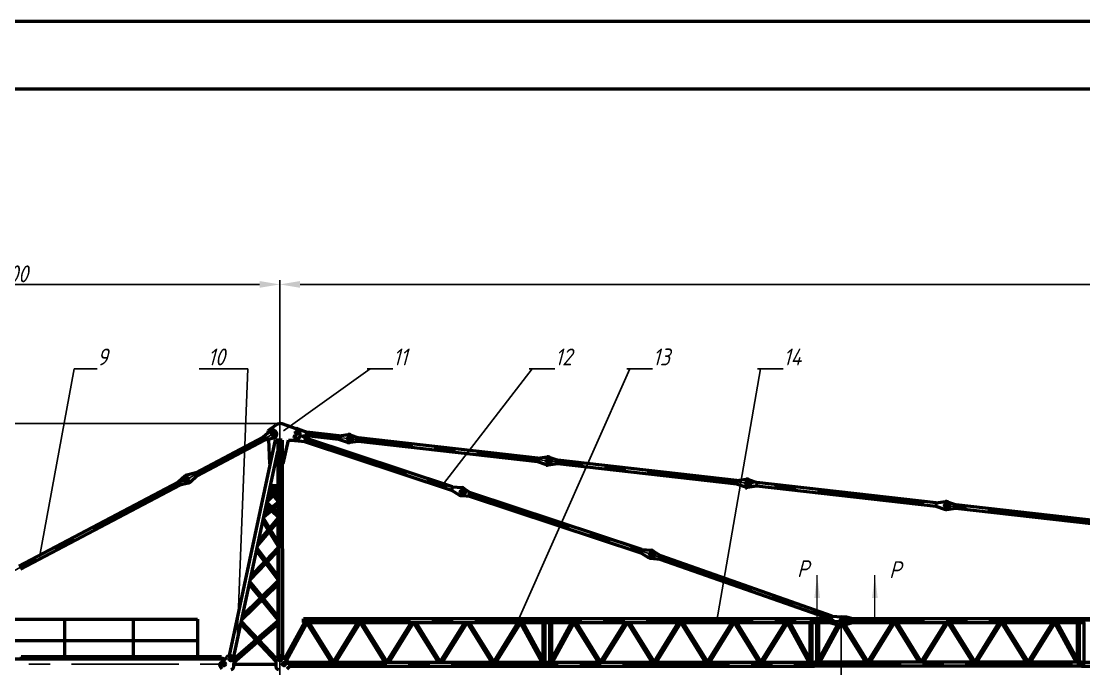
# Model space of a CAD drawing. Header units: millimetres. Extents: x 4452 to 5641, y -238 to 603.
# Drawn here: x 4657.6 to 4972.5, y 411.2 to 603 of the extents above; entities that cross this region are included whole.
import ezdxf
from ezdxf import colors
from ezdxf.entities.mleader import LeaderData, LeaderLine
from ezdxf.math import Vec2, Vec3

# ---------------------------------------------------------------- set-up
doc = ezdxf.new("R2010")
doc.units = ezdxf.units.MM
doc.linetypes.add('CENTER', pattern=[50.8, 31.75, -6.35, 6.35, -6.35])
doc.linetypes.add('点画线', pattern=[18, 12, -2, 2, -2])
for name, color, linetype, lineweight in [('EB0', 7, 'Continuous', 35), ('中心线层', 1, 'CENTER', 25), ('尺寸线层', 3, 'Continuous', 18), ('总内框线', 7, 'Continuous', 50), ('标注层', 3, 'Continuous', 25), ('粗实线', 7, 'Continuous', 50)]:
    doc.layers.add(name, color=color, linetype=linetype, lineweight=lineweight)
doc.styles.add('5号字', font='gbeitc.shx', dxfattribs={"height": 5, "bigfont": 'gbcbig.shx'})
doc.styles.get("Standard").update_dxf_attribs({"font": 'txt', "bigfont": 'gbcbig.shx'})
doc.dimstyles.new('ISO-25', dxfattribs={"dimtxt": 2.5, "dimasz": 2.5, "dimexe": 1.25, "dimexo": 0.625, "dimtad": 1, "dimtxsty": 'Standard', "dimcen": 2.5, "dimadec": 0, "dimazin": 0, "dimtfac": 1, "dimtmove": 0, "dimatfit": 3, "dimfxl": 1, "dimarcsym": 0})

# ---------------------------------------------------------------- blocks, each defined once
blk = doc.blocks.new('*D9')
at = {"layer": 'Defpoints', "color": 0, "transparency": 16777216}
for p in [(4553.82, 483.81), (4734.29, 483.81), (4716.86, -87.39)]:
    blk.add_point(p, dxfattribs=at)
at = {"layer": '标注层', "color": 0, "lineweight": -2, "transparency": 16777216}
for p, q in [((4733.66, 483.81), (4552.57, 483.81)), ((4553.82, -81.39), (4553.82, 477.81)), ((4716.23, -87.39), (4552.57, -87.39))]:
    blk.add_line(p, q, dxfattribs=at)
at = {"layer": '标注层', "color": 0, "transparency": 16777216}
for points in [[(4552.82, 477.81), (4554.82, 477.81), (4553.82, 483.81)], [(4552.82, -81.39), (4554.82, -81.39), (4553.82, -87.39)]]:
    blk.add_solid(points, dxfattribs=at)
at = {"layer": '标注层', "color": 0, "transparency": 16777216, "insert": (4550.69, 198.21), "char_height": 5, "attachment_point": 5, "rotation": 90, "style": '5号字'}
blk.add_mtext('57000', dxfattribs=at)
blk = doc.blocks.new('*D10')
at = {"layer": 'Defpoints', "color": 0, "transparency": 16777216}
for p in [(4734.22, 525.06), (4570.94, 412.53), (4734.22, 412.53)]:
    blk.add_point(p, dxfattribs=at)
at = {"layer": '标注层', "color": 0, "lineweight": -2, "transparency": 16777216}
for p, q in [((4570.94, 413.15), (4570.94, 526.31)), ((4734.22, 413.15), (4734.22, 526.31)), ((4576.94, 525.06), (4728.22, 525.06))]:
    blk.add_line(p, q, dxfattribs=at)
at = {"layer": '标注层', "color": 0, "transparency": 16777216}
for points in [[(4576.94, 526.06), (4576.94, 524.06), (4570.94, 525.06)], [(4728.22, 526.06), (4728.22, 524.06), (4734.22, 525.06)]]:
    blk.add_solid(points, dxfattribs=at)
at = {"layer": '标注层', "color": 0, "transparency": 16777216, "insert": (4652.58, 528.19), "char_height": 5, "attachment_point": 5, "style": '5号字'}
blk.add_mtext('15000', dxfattribs=at)
blk = doc.blocks.new('*D11')
at = {"layer": 'Defpoints', "color": 0, "transparency": 16777216}
for p in [(4734.22, 525.06), (4734.22, 412.53), (5392.64, 412.53)]:
    blk.add_point(p, dxfattribs=at)
at = {"layer": '标注层', "color": 0, "lineweight": -2, "transparency": 16777216}
for p, q in [((4734.22, 413.15), (4734.22, 526.31)), ((5392.64, 413.15), (5392.64, 526.31)), ((5386.64, 525.06), (4740.22, 525.06))]:
    blk.add_line(p, q, dxfattribs=at)
at = {"layer": '标注层', "color": 0, "transparency": 16777216}
for points in [[(4740.22, 526.06), (4740.22, 524.06), (4734.22, 525.06)], [(5386.64, 526.06), (5386.64, 524.06), (5392.64, 525.06)]]:
    blk.add_solid(points, dxfattribs=at)
at = {"layer": '标注层', "color": 0, "transparency": 16777216, "insert": (5063.43, 528.19), "char_height": 5, "attachment_point": 5, "style": '5号字'}
blk.add_mtext('66500', dxfattribs=at)
blk = doc.blocks.new('*D12')
at = {"layer": 'Defpoints', "color": 0, "transparency": 16777216}
for p in [(4734.22, 425.4), (4900.63, 425.4), (4734.22, 396)]:
    blk.add_point(p, dxfattribs=at)
at = {"layer": '标注层', "color": 0, "lineweight": -2, "transparency": 16777216}
for p, q in [((4734.22, 424.77), (4734.22, 394.75)), ((4900.63, 424.77), (4900.63, 394.75)), ((4894.63, 396), (4740.22, 396))]:
    blk.add_line(p, q, dxfattribs=at)
at = {"layer": '标注层', "color": 0, "transparency": 16777216}
for points in [[(4740.22, 397), (4740.22, 395), (4734.22, 396)], [(4894.63, 397), (4894.63, 395), (4900.63, 396)]]:
    blk.add_solid(points, dxfattribs=at)
at = {"layer": '标注层', "color": 0, "transparency": 16777216, "insert": (4817.42, 399.13), "char_height": 5, "attachment_point": 5, "style": '5号字'}
blk.add_mtext('17000', dxfattribs=at)
blk = doc.blocks.new('*D13')
at = {"layer": 'Defpoints', "color": 0, "transparency": 16777216}
for p in [(4900.63, 425.49), (5226.81, 425.4), (5226.81, 396)]:
    blk.add_point(p, dxfattribs=at)
at = {"layer": '标注层', "color": 0, "lineweight": -2, "transparency": 16777216}
for p, q in [((4900.63, 424.87), (4900.63, 394.75)), ((5226.81, 424.77), (5226.81, 394.75)), ((4906.63, 396), (5220.81, 396))]:
    blk.add_line(p, q, dxfattribs=at)
at = {"layer": '标注层', "color": 0, "transparency": 16777216}
for points in [[(4906.63, 397), (4906.63, 395), (4900.63, 396)], [(5220.81, 397), (5220.81, 395), (5226.81, 396)]]:
    blk.add_solid(points, dxfattribs=at)
at = {"layer": '标注层', "color": 0, "transparency": 16777216, "insert": (5063.72, 399.13), "char_height": 5, "attachment_point": 5, "style": '5号字'}
blk.add_mtext('33000', dxfattribs=at)
blk = doc.blocks.new('_None')

msp = doc.modelspace()

# ---------------------------------------------------------------- hatches: boundary and pattern name
at = {"layer": '尺寸线层', "linetype": 'Continuous', "lineweight": 18}
for points in [[(4893.522, 438.9), (4894.365, 432.15), (4892.678, 432.15)], [(4910.622, 438.9), (4911.465, 432.15), (4909.778, 432.15)]]:
    msp.add_hatch(color=0, dxfattribs=at).paths.add_polyline_path(points, flags=0)

# ---------------------------------------------------------------- linework, layer by layer
at = {"layer": 'EB0', "color": 0}
for p, q in [((4897.197, 425.942), (4897.197, 426.022)), ((4900.42, 426.608), (4900.626, 426.608)), ((4902.239, 426.608), (4900.626, 426.608)), ((4904.054, 426.144), (4902.239, 426.608)), ((4904.054, 425.942), (4904.054, 426.144)), ((4897.197, 424.652), (4897.197, 424.853)), ((4897.197, 424.652), (4899.012, 424.188)), ((4899.012, 424.188), (4900.626, 424.188)), ((4902.239, 424.188), (4900.626, 424.188)), ((4904.054, 424.652), (4902.239, 424.188)), ((4904.054, 424.652), (4904.054, 424.853))]:
    msp.add_line(p, q, dxfattribs=at)
at = {"layer": '中心线层', "color": 0}
for p, q in [((4732.137, 480.7), (4706.906, 467.435)), ((4732.907, 481.109), (4731.578, 480.409)), ((4731.722, 481.476), (4732.498, 480.005)), ((4738.32, 480.125), (4739.511, 479.731)), ((4738.408, 481.231), (4739.866, 481.067)), ((4739.043, 480.488), (4738.648, 479.297)), ((4739.1, 480.363), (4739.264, 481.822)), ((4741.683, 479.012), (4844.211, 445.095)), ((4742.139, 480.812), (5170.732, 432.729)), ((4754.872, 481.085), (4754.493, 477.706)), ((4813.777, 474.347), (4813.407, 471.054)), ((4706.906, 467.435), (4654.484, 439.723)), ((4706.518, 468.171), (4707.293, 466.7)), ((4872.814, 467.795), (4872.423, 464.307)), ((4788.57, 465.009), (4787.697, 462.374)), ((4931.726, 460.119), (4931.586, 458.872)), ((4844.726, 446.651), (4843.74, 443.672)), ((4844.211, 445.095), (4897.806, 426.333)), ((4741.216, 425.4), (5386.696, 425.4)), ((4813.486, 424.806), (4813.486, 425.994)), ((4892.686, 424.806), (4892.686, 425.994)), ((4900.626, 426.375), (4900.626, 424.608)), ((4900.626, 426.375), (4900.626, 424.608)), ((4971.886, 424.806), (4971.886, 425.994)), ((4735.878, 413.88), (4741.874, 424.855)), ((4749.786, 413.124), (4742.589, 424.855)), ((4757.672, 424.855), (4750.465, 413.124)), ((4765.626, 413.124), (4758.429, 424.855)), ((4773.512, 424.855), (4766.305, 413.124)), ((4781.499, 413.124), (4774.269, 424.855)), ((4789.352, 424.855), (4782.083, 413.124)), ((4797.385, 413.124), (4790.109, 424.855)), ((4805.192, 424.855), (4797.905, 413.124)), ((4812.192, 413.169), (4805.863, 424.855)), ((4812.496, 424.855), (4812.496, 413.124)), ((4814.476, 424.855), (4814.476, 413.124)), ((4814.665, 413.124), (4821.074, 424.855)), ((4829.049, 413.124), (4821.789, 424.855)), ((4836.872, 424.855), (4829.6, 413.124)), ((4844.826, 413.124), (4837.629, 424.855)), ((4852.712, 424.855), (4845.449, 413.124)), ((4860.699, 413.124), (4853.469, 424.855)), ((4868.552, 424.855), (4861.283, 413.124)), ((4876.585, 413.124), (4869.309, 424.855)), ((4884.392, 424.855), (4877.105, 413.124)), ((4891.392, 413.169), (4885.063, 424.855)), ((4891.696, 424.855), (4891.696, 413.124)), ((4891.704, 424.784), (4891.704, 413.052)), ((4893.676, 424.855), (4893.676, 413.124)), ((4893.865, 413.124), (4900.274, 424.855)), ((4908.249, 413.124), (4900.989, 424.855)), ((4916.072, 424.855), (4908.8, 413.124)), ((4924.026, 413.124), (4916.829, 424.855)), ((4931.912, 424.855), (4924.649, 413.124)), ((4939.899, 413.124), (4932.669, 424.855)), ((4947.752, 424.855), (4940.483, 413.124)), ((4955.785, 413.124), (4948.509, 424.855)), ((4963.592, 424.855), (4956.305, 413.124)), ((4970.592, 413.169), (4964.263, 424.855)), ((4970.896, 424.855), (4970.896, 413.124)), ((4717.711, 413.432), (4717.711, 411.778)), ((4718.755, 413.944), (4720.549, 413.944)), ((4719.717, 414.846), (4719.717, 413.193)), ((4735.256, 413.944), (4733.462, 413.944)), ((4734.294, 414.846), (4734.294, 413.193)), ((4734.294, 413.944), (4734.294, 413.944)), ((4735.437, 413.432), (4735.437, 411.778)), ((4813.486, 411.936), (4813.486, 413.124)), ((4892.686, 411.936), (4892.686, 413.124)), ((4971.886, 411.936), (4971.886, 413.124)), ((4570.936, 412.53), (4718.752, 412.53)), ((4734.224, 412.53), (5372.432, 412.53)), ((4736.887, 412.53), (4735.093, 412.53)), ((4735.925, 412.53), (4735.925, 412.53))]:
    msp.add_line(p, q, dxfattribs=at)
at = {"layer": '中心线层', "color": 0, "linetype": '点画线', "lineweight": 18}
msp.add_line((4900.626, 423.955), (4900.626, 426.845), dxfattribs=at)
at = {"layer": '尺寸线层', "color": 0, "linetype": 'Continuous', "lineweight": 18}
for p, q in [((4893.522, 425.4), (4893.522, 438.9)), ((4910.622, 425.4), (4910.622, 438.9))]:
    msp.add_line(p, q, dxfattribs=at)
at = {"layer": '尺寸线层', "color": 0, "linetype": 'Continuous'}
for p, q in [((4901.022, 425.4), (4893.522, 425.4)), ((4910.622, 425.4), (4903.122, 425.4))]:
    msp.add_line(p, q, dxfattribs=at)
at = {"layer": '总内框线', "color": 0}
for p, q in [((4451.853, 603.043), (5640.853, 603.043)), ((4476.853, 583.043), (5620.853, 583.043)), ((4730.821, 481.817), (4733.148, 483.451)), ((4732.121, 481.888), (4732.116, 481.888)), ((4739.104, 482.253), (4734.935, 483.7)), ((4739.598, 482.259), (4742.195, 481.304)), ((4729.282, 479.754), (4709.321, 469.218)), ((4709.785, 468.345), (4729.743, 478.878)), ((4731.349, 481.589), (4729.282, 479.754)), ((4729.743, 478.878), (4729.282, 479.754)), ((4732.424, 479.548), (4729.743, 478.878)), ((4730.854, 481.15), (4730.821, 481.817)), ((4731.316, 471.93), (4730.953, 479.18)), ((4731.367, 481.605), (4731.362, 481.605)), ((4733.642, 478.862), (4732.996, 479.001)), ((4733.617, 478.747), (4733.642, 478.862)), ((4734.954, 478.862), (4733.642, 478.862)), ((4735.276, 471.93), (4736.761, 478.86)), ((4736.761, 478.86), (4738.454, 478.86)), ((4738.769, 478.761), (4741.527, 478.542)), ((4740.237, 480.081), (4742.084, 480.32)), ((4740.772, 480.151), (4741.838, 479.482)), ((4741.838, 479.482), (4741.527, 478.542)), ((4785.456, 465.053), (4741.838, 479.482)), ((4742.084, 480.32), (4742.195, 481.304)), ((4742.084, 480.32), (4751.676, 479.244)), ((4751.787, 480.228), (4742.195, 481.304)), ((4751.676, 479.244), (4751.787, 480.228)), ((4751.676, 479.244), (4754.273, 478.29)), ((4751.787, 480.228), (4754.531, 480.583)), ((4755.317, 480.41), (4757.58, 479.578)), ((4757.58, 479.578), (4757.469, 478.594)), ((4810.706, 473.618), (4757.58, 479.578)), ((4741.527, 478.542), (4785.145, 464.113)), ((4755.079, 478.285), (4757.469, 478.594)), ((4757.469, 478.594), (4810.596, 472.634)), ((4810.706, 473.618), (4810.596, 472.634)), ((4810.596, 472.634), (4813.193, 471.68)), ((4810.706, 473.618), (4813.45, 473.973)), ((4814.013, 473.91), (4816.609, 472.956)), ((4816.609, 472.956), (4816.499, 471.972)), ((4869.736, 466.996), (4816.609, 472.956)), ((4731.481, 471.93), (4731.316, 471.93)), ((4733.617, 471.93), (4732.848, 471.93)), ((4735.276, 471.93), (4734.954, 471.93)), ((4813.755, 471.617), (4816.499, 471.972)), ((4816.499, 471.972), (4869.626, 466.012)), ((4704.109, 466.47), (4656.877, 441.545)), ((4706.044, 468.19), (4704.109, 466.47)), ((4704.109, 466.47), (4704.57, 465.595)), ((4707.047, 466.214), (4704.57, 465.595)), ((4709.321, 469.218), (4706.64, 468.548)), ((4709.782, 468.342), (4707.714, 466.507)), ((4709.782, 468.342), (4709.321, 469.218)), ((4869.736, 466.996), (4869.626, 466.012)), ((4869.736, 466.996), (4872.48, 467.351)), ((4873.042, 467.288), (4875.639, 466.334)), ((4875.639, 466.334), (4875.529, 465.35)), ((4928.766, 460.374), (4875.639, 466.334)), ((4657.338, 440.669), (4704.57, 465.595)), ((4733.441, 464.659), (4730.72, 462.002)), ((4731.126, 463.897), (4731.804, 463.06)), ((4731.288, 464.653), (4733.435, 464.653)), ((4732.302, 463.546), (4731.406, 464.653)), ((4733.617, 465.346), (4731.437, 465.346)), ((4733.617, 461.921), (4732.74, 463.005)), ((4785.456, 465.053), (4785.145, 464.113)), ((4785.145, 464.113), (4787.489, 462.644)), ((4785.456, 465.053), (4788.214, 464.835)), ((4789.065, 464.371), (4790.792, 463.288)), ((4790.481, 462.348), (4790.792, 463.288)), ((4841.547, 446.498), (4790.792, 463.288)), ((4869.626, 466.012), (4872.223, 465.058)), ((4872.785, 464.995), (4875.529, 465.35)), ((4875.529, 465.35), (4928.655, 459.39)), ((4788.449, 462.509), (4790.481, 462.348)), ((4790.481, 462.348), (4841.236, 445.558)), ((4928.766, 460.374), (4928.655, 459.39)), ((4928.766, 460.374), (4931.51, 460.729)), ((4932.072, 460.666), (4934.669, 459.711)), ((4928.655, 459.39), (4931.252, 458.436)), ((4931.815, 458.372), (4934.558, 458.728)), ((4934.669, 459.711), (4934.558, 458.728)), ((4934.558, 458.728), (4987.685, 452.768)), ((4987.796, 453.751), (4934.669, 459.711)), ((4841.236, 445.558), (4841.547, 446.498)), ((4841.236, 445.558), (4843.58, 444.088)), ((4841.547, 446.498), (4844.305, 446.279)), ((4844.842, 446.102), (4847.186, 444.632)), ((4846.876, 443.692), (4847.186, 444.632)), ((4844.117, 443.911), (4846.876, 443.692)), ((4892.686, 425.944), (4813.486, 425.944)), ((4897.418, 425.944), (4892.686, 425.944)), ((4897.65, 425.863), (4897.961, 426.802)), ((4897.65, 425.863), (4899.995, 424.393)), ((4897.961, 426.802), (4900.719, 426.584)), ((4971.886, 425.944), (4901.686, 425.944)), ((5051.086, 425.944), (4971.886, 425.944)), ((4789.726, 424.855), (4789.726, 424.745)), ((4789.726, 424.745), (4796.966, 413.124)), ((4797.646, 413.344), (4790.473, 424.855)), ((4790.473, 424.855), (4804.818, 424.855)), ((4804.818, 424.855), (4797.646, 413.344)), ((4798.325, 413.124), (4805.546, 424.713)), ((4805.546, 424.713), (4811.864, 413.124)), ((4812.16, 414.028), (4806.257, 424.855)), ((4806.257, 424.855), (4812.149, 424.855)), ((4812.149, 424.855), (4812.149, 414.048)), ((4812.842, 413.124), (4812.842, 424.855)), ((4812.842, 424.855), (4813.486, 424.855)), ((4813.486, 424.855), (4814.129, 424.855)), ((4814.129, 424.855), (4814.129, 413.124)), ((4820.714, 424.855), (4814.811, 414.028)), ((4814.822, 414.048), (4814.822, 424.855)), ((4814.822, 424.855), (4820.714, 424.855)), ((4815.107, 413.124), (4821.426, 424.713)), ((4821.426, 424.713), (4828.646, 413.124)), ((4829.326, 413.344), (4822.153, 424.855)), ((4822.153, 424.855), (4836.498, 424.855)), ((4836.498, 424.855), (4829.326, 413.344)), ((4830.005, 413.124), (4837.246, 424.745)), ((4837.246, 424.855), (4837.246, 424.745)), ((4837.246, 424.745), (4844.486, 413.124)), ((4845.166, 413.344), (4837.993, 424.855)), ((4837.993, 424.855), (4852.338, 424.855)), ((4852.338, 424.855), (4845.166, 413.344)), ((4845.845, 413.124), (4853.086, 424.745)), ((4853.086, 424.745), (4860.326, 413.124)), ((4861.006, 413.344), (4853.833, 424.855)), ((4853.833, 424.855), (4868.178, 424.855)), ((4868.178, 424.855), (4861.006, 413.344)), ((4861.685, 413.124), (4868.926, 424.745)), ((4868.926, 424.855), (4868.926, 424.745)), ((4868.926, 424.745), (4876.166, 413.124)), ((4876.846, 413.344), (4869.673, 424.855)), ((4869.673, 424.855), (4884.018, 424.855)), ((4884.018, 424.855), (4876.846, 413.344)), ((4877.525, 413.124), (4884.746, 424.713)), ((4884.746, 424.713), (4891.064, 413.124)), ((4891.36, 414.028), (4885.457, 424.855)), ((4885.457, 424.855), (4891.349, 424.855)), ((4891.349, 424.855), (4891.349, 414.048)), ((4892.042, 413.124), (4892.042, 424.855)), ((4892.042, 424.855), (4892.686, 424.855)), ((4892.686, 424.855), (4893.329, 424.855)), ((4893.329, 424.855), (4893.329, 413.124)), ((4899.55, 424.188), (4894.011, 414.028)), ((4894.022, 414.048), (4894.022, 424.855)), ((4894.022, 424.855), (4899.257, 424.855)), ((4894.307, 413.124), (4900.34, 424.188)), ((4900.953, 424.188), (4907.846, 413.124)), ((4901.681, 424.855), (4915.698, 424.855)), ((4908.526, 413.344), (4901.769, 424.188)), ((4915.698, 424.855), (4908.526, 413.344)), ((4909.205, 413.124), (4916.446, 424.745)), ((4916.446, 424.745), (4916.446, 424.855)), ((4916.446, 424.745), (4923.686, 413.124)), ((4924.366, 413.344), (4917.193, 424.855)), ((4917.193, 424.855), (4931.538, 424.855)), ((4931.538, 424.855), (4924.366, 413.344)), ((4925.045, 413.124), (4932.286, 424.745)), ((4932.286, 424.745), (4932.286, 424.855)), ((4932.286, 424.745), (4939.526, 413.124)), ((4940.206, 413.344), (4933.033, 424.855)), ((4933.033, 424.855), (4947.378, 424.855)), ((4947.378, 424.855), (4940.206, 413.344)), ((4940.885, 413.124), (4948.126, 424.745)), ((4948.126, 424.745), (4948.126, 424.855)), ((4948.126, 424.745), (4955.366, 413.124)), ((4956.046, 413.344), (4948.873, 424.855)), ((4948.873, 424.855), (4963.218, 424.855)), ((4963.218, 424.855), (4956.046, 413.344)), ((4956.725, 413.124), (4963.946, 424.713)), ((4963.946, 424.713), (4970.264, 413.124)), ((4970.56, 414.028), (4964.657, 424.855)), ((4964.657, 424.855), (4970.549, 424.855)), ((4970.549, 424.855), (4970.549, 414.048)), ((4971.242, 413.124), (4971.242, 424.855)), ((4971.242, 424.855), (4971.886, 424.855)), ((4971.886, 424.855), (4972.529, 424.855)), ((4972.529, 424.855), (4972.529, 413.124)), ((4657.578, 414.173), (4657.61, 414.173)), ((4657.677, 414.737), (4657.61, 414.737)), ((4657.61, 414.737), (4657.61, 414.173)), ((4657.677, 414.173), (4657.677, 414.737)), ((4665.003, 414.737), (4657.677, 414.737)), ((4657.677, 414.173), (4658.307, 414.173)), ((4658.307, 414.114), (4658.307, 414.173)), ((4665.334, 414.173), (4658.307, 414.173)), ((4665.003, 414.737), (4665.003, 414.173)), ((4665.035, 414.737), (4665.035, 414.173)), ((4672.361, 414.737), (4665.035, 414.737)), ((4665.334, 414.114), (4665.334, 414.173)), ((4672.361, 414.114), (4672.361, 414.737)), ((4672.361, 414.737), (4672.428, 414.737)), ((4672.428, 414.737), (4672.428, 414.173)), ((4672.428, 414.173), (4672.46, 414.173)), ((4672.527, 414.737), (4672.46, 414.737)), ((4672.46, 414.737), (4672.46, 414.173)), ((4672.527, 414.173), (4672.527, 414.737)), ((4679.853, 414.737), (4672.527, 414.737)), ((4672.527, 414.173), (4673.157, 414.173)), ((4673.157, 414.114), (4673.157, 414.173)), ((4680.184, 414.173), (4673.157, 414.173)), ((4679.853, 414.737), (4679.853, 414.173)), ((4679.885, 414.737), (4679.885, 414.173)), ((4687.211, 414.737), (4679.885, 414.737)), ((4680.184, 414.114), (4680.184, 414.173)), ((4687.211, 414.114), (4687.211, 414.737)), ((4687.211, 414.737), (4687.278, 414.737)), ((4687.278, 414.737), (4687.278, 414.173)), ((4687.278, 414.173), (4687.31, 414.173)), ((4687.377, 414.737), (4687.31, 414.737)), ((4687.31, 414.737), (4687.31, 414.173)), ((4687.377, 414.173), (4687.377, 414.737)), ((4694.703, 414.737), (4687.377, 414.737)), ((4687.377, 414.173), (4688.007, 414.173)), ((4688.007, 414.114), (4688.007, 414.173)), ((4695.034, 414.173), (4688.007, 414.173)), ((4694.703, 414.737), (4694.703, 414.173)), ((4694.735, 414.737), (4694.735, 414.173)), ((4695.034, 414.114), (4695.034, 414.173)), ((4797.646, 413.344), (4797.646, 413.124)), ((4813.486, 413.124), (4892.686, 413.124)), ((4829.326, 413.344), (4829.326, 413.124)), ((4845.166, 413.344), (4845.166, 413.124)), ((4861.006, 413.344), (4861.006, 413.124)), ((4876.846, 413.344), (4876.846, 413.124)), ((4971.886, 413.124), (4892.686, 413.124)), ((4908.526, 413.124), (4908.526, 413.344)), ((4924.366, 413.124), (4924.366, 413.344)), ((4940.206, 413.124), (4940.206, 413.344)), ((4956.046, 413.124), (4956.046, 413.344)), ((4971.886, 413.124), (5051.086, 413.124)), ((4813.486, 411.936), (4892.686, 411.936)), ((4971.886, 411.936), (4892.686, 411.936)), ((4971.886, 411.936), (5051.086, 411.936))]:
    msp.add_line(p, q, dxfattribs=at)
for centre, radius in [((4732.137, 480.7), 0.396), ((4738.863, 479.945), 0.347), ((4739.188, 481.143), 0.347), ((4754.683, 479.405), 0.396), ((4813.603, 472.795), 0.396), ((4706.927, 467.395), 0.396), ((4872.632, 466.173), 0.396), ((4788.12, 463.65), 0.396), ((4931.662, 459.551), 0.396), ((4844.211, 445.095), 0.396), ((4900.626, 425.4), 0.396), ((4900.626, 425.4), 0.396)]:
    msp.add_circle(centre, radius, dxfattribs=at)
for centre, radius, start, end in [((4732.136, 480.7), 1.188, 284.01876, 131.50978), ((4732.132, 480.703), 1.186, 90.76601, 131.24068), ((4734.286, 481.83), 1.98, 70.86053, 125.05464), ((4739.188, 481.143), 1.188, 69.82295, 101.59928), ((4732.131, 480.7), 0.396, 271.18625, 91.07467), ((4738.863, 479.945), 1.188, 245.99958, 265.47145), ((4754.683, 479.405), 1.188, 249.82295, 97.37507), ((4813.603, 472.795), 1.188, 249.82295, 97.37507), ((4706.927, 467.396), 1.188, 104.01879, 311.5098), ((4872.632, 466.173), 1.188, 249.82295, 97.37507), ((4788.12, 463.65), 1.188, 237.91932, 85.47145), ((4931.662, 459.551), 1.188, 249.82295, 97.37507), ((4844.211, 445.095), 1.188, 237.91932, 85.47145), ((4900.626, 425.4), 1.188, 237.91932, 85.47145)]:
    msp.add_arc(centre, radius, start, end, dxfattribs=at)
for centre, major_axis, ratio, start_param, end_param in [((4738.454, 480.611), (1.871, 0), 0.93617, 4.712389, 7.4989725), ((4734.286, 465), (0.847, 0.345), 0.0373802, 2.4644117, 3.0500822), ((4812.496, 412.689), (-0.344, 1.349), 0.0320725, 5.0325102, 6.1580145), ((4814.476, 412.689), (0.344, 1.349), 0.0320725, 0.1251708, 1.2506751), ((4891.696, 412.689), (-0.344, 1.349), 0.0320725, 5.0325102, 6.1580145), ((4893.676, 412.689), (0.344, 1.349), 0.0320725, 0.1251708, 1.2506751), ((4970.896, 412.689), (-0.344, 1.349), 0.0320725, 5.0325102, 6.1580145)]:
    msp.add_ellipse(centre, major_axis=major_axis, ratio=ratio, start_param=start_param, end_param=end_param, dxfattribs=at)
at = {"layer": '粗实线', "color": 0}
for p, q in [((4719.292, 415.048), (4732.996, 479.001)), ((4733.617, 478.747), (4733.617, 414.903)), ((4734.954, 478.862), (4735.025, 414.67)), ((4720.502, 414.315), (4733.617, 475.522)), ((4730.458, 460.776), (4733.617, 463.863)), ((4733.617, 457.227), (4730.376, 460.393)), ((4733.617, 460.45), (4731.811, 458.991)), ((4732.242, 462.519), (4733.617, 460.82)), ((4729.481, 456.219), (4731.767, 458.065)), ((4731.268, 458.553), (4729.712, 457.296)), ((4730.204, 459.592), (4733.617, 456.258)), ((4732.31, 458.504), (4733.617, 459.56)), ((4727.625, 447.555), (4733.617, 454.747)), ((4733.617, 455.829), (4727.937, 449.012)), ((4729.173, 454.781), (4730.695, 452.322)), ((4731.162, 452.883), (4729.382, 455.759)), ((4731.079, 451.701), (4733.617, 447.601)), ((4733.617, 448.918), (4731.547, 452.262)), ((4727.296, 446.022), (4733.617, 437.593)), ((4733.617, 438.748), (4727.488, 446.92)), ((4733.617, 446.986), (4730.142, 443.382)), ((4730.563, 442.82), (4733.617, 445.988)), ((4897.961, 426.802), (4847.186, 444.632)), ((4725.48, 437.549), (4730.076, 442.315)), ((4729.655, 442.877), (4725.755, 438.833)), ((4846.876, 443.692), (4897.65, 425.863)), ((4722.927, 425.635), (4733.617, 436.138)), ((4733.617, 437.109), (4723.191, 426.866)), ((4725.185, 436.172), (4728.484, 432.066)), ((4728.981, 432.554), (4725.372, 437.045)), ((4728.921, 431.523), (4733.617, 425.678)), ((4733.617, 426.785), (4729.417, 432.011)), ((4690.73, 425.848), (4709.85, 425.848)), ((4709.85, 425.848), (4709.85, 414.737)), ((4733.121, 414.275), (4722.838, 425.22)), ((4733.617, 425.279), (4727.645, 420.103)), ((4813.486, 425.944), (4741.216, 425.944)), ((4741.216, 425.4), (4741.216, 425.944)), ((4741.216, 424.855), (4741.216, 425.4)), ((4901.681, 425.944), (4901.686, 425.944)), ((4722.662, 424.395), (4733.076, 413.312)), ((4728.12, 419.598), (4733.617, 424.362)), ((4741.514, 424.855), (4735.591, 414.145)), ((4736.171, 413.608), (4742.226, 424.713)), ((4741.216, 424.855), (4741.514, 424.855)), ((4741.514, 424.855), (4742.953, 424.855)), ((4742.226, 424.713), (4742.226, 424.855)), ((4742.226, 424.713), (4749.446, 413.124)), ((4750.126, 413.344), (4742.953, 424.855)), ((4742.953, 424.855), (4757.298, 424.855)), ((4757.298, 424.855), (4750.126, 413.344)), ((4750.805, 413.124), (4758.046, 424.745)), ((4757.298, 424.855), (4758.793, 424.855)), ((4758.046, 424.855), (4758.046, 424.745)), ((4758.046, 424.745), (4765.286, 413.124)), ((4765.966, 413.344), (4758.793, 424.855)), ((4758.793, 424.855), (4773.138, 424.855)), ((4773.138, 424.855), (4765.966, 413.344)), ((4766.645, 413.124), (4773.886, 424.745)), ((4773.138, 424.855), (4774.633, 424.855)), ((4773.886, 424.855), (4773.886, 424.745)), ((4773.886, 424.745), (4781.126, 413.124)), ((4781.806, 413.344), (4774.633, 424.855)), ((4774.633, 424.855), (4790.473, 424.855)), ((4788.978, 424.855), (4781.806, 413.344)), ((4782.485, 413.124), (4789.726, 424.745)), ((4804.818, 424.855), (4806.257, 424.855)), ((4805.546, 424.713), (4805.546, 424.855)), ((4812.149, 424.855), (4812.842, 424.855)), ((4814.129, 424.855), (4814.822, 424.855)), ((4820.714, 424.855), (4822.153, 424.855)), ((4821.426, 424.713), (4821.426, 424.855)), ((4836.498, 424.855), (4837.993, 424.855)), ((4852.338, 424.855), (4853.833, 424.855)), ((4853.086, 424.745), (4853.086, 424.855)), ((4868.178, 424.855), (4869.673, 424.855)), ((4884.018, 424.855), (4885.457, 424.855)), ((4884.746, 424.713), (4884.746, 424.855)), ((4891.349, 424.855), (4892.042, 424.855)), ((4893.329, 424.855), (4894.013, 424.855)), ((4915.698, 424.855), (4917.193, 424.855)), ((4931.538, 424.855), (4933.033, 424.855)), ((4947.378, 424.855), (4948.873, 424.855)), ((4963.218, 424.855), (4964.657, 424.855)), ((4963.946, 424.713), (4963.946, 424.855)), ((4970.549, 424.855), (4971.242, 424.855)), ((4690.73, 419.562), (4709.85, 419.562)), ((4720.559, 413.045), (4727.596, 419.144)), ((4727.121, 419.649), (4720.565, 413.967)), ((4606.086, 414.114), (4718.011, 414.114)), ((4702.061, 414.737), (4694.735, 414.737)), ((4702.061, 414.114), (4702.061, 414.737)), ((4702.061, 414.737), (4702.128, 414.737)), ((4702.128, 414.737), (4702.128, 414.173)), ((4702.128, 414.173), (4702.16, 414.173)), ((4702.227, 414.737), (4702.16, 414.737)), ((4702.16, 414.737), (4702.16, 414.173)), ((4702.227, 414.173), (4702.227, 414.737)), ((4709.553, 414.737), (4702.227, 414.737)), ((4702.227, 414.173), (4702.857, 414.173)), ((4702.857, 414.114), (4702.857, 414.173)), ((4709.884, 414.173), (4702.857, 414.173)), ((4709.553, 414.737), (4709.553, 414.173)), ((4716.911, 414.737), (4709.585, 414.737)), ((4709.585, 414.737), (4709.585, 414.173)), ((4709.884, 414.173), (4709.884, 414.114)), ((4716.911, 414.737), (4716.978, 414.737)), ((4716.911, 414.114), (4716.911, 414.737)), ((4716.978, 414.737), (4716.978, 414.173)), ((4716.978, 414.173), (4717.608, 414.173)), ((4717.608, 414.173), (4717.608, 414.114)), ((4736.694, 413.124), (4813.486, 413.124)), ((4750.126, 413.344), (4750.126, 413.124)), ((4765.966, 413.344), (4765.966, 413.124)), ((4781.806, 413.344), (4781.806, 413.124)), ((4720.555, 412.53), (4733.081, 412.53)), ((4737.149, 411.937), (4813.486, 411.936))]:
    msp.add_line(p, q, dxfattribs=at)
at = {"layer": '粗实线', "color": 0, "linetype": 'Continuous', "lineweight": 50}
for p, q in [((4570.995, 425.848), (4690.73, 425.848)), ((4670.371, 425.906), (4670.371, 414.169)), ((4690.73, 425.848), (4690.73, 414.173)), ((4570.995, 419.562), (4690.73, 419.562)), ((4716.638, 412.842), (4718.575, 414.636)), ((4720.565, 413.944), (4720.549, 411.687)), ((4733.071, 413.944), (4733.087, 411.687)), ((4736.998, 412.842), (4735.061, 414.636)), ((4717.182, 411.172), (4716.613, 411.765)), ((4736.454, 411.172), (4737.023, 411.765))]:
    msp.add_line(p, q, dxfattribs=at)
at = {"layer": '粗实线', "color": 0, "lineweight": 50}
for p, q in [((4812.598, 424.855), (4812.598, 425.944)), ((4812.894, 425.944), (4812.894, 424.855)), ((4814.077, 425.944), (4814.077, 424.855)), ((4814.225, 425.944), (4814.225, 424.855)), ((4891.798, 424.855), (4891.798, 425.944)), ((4892.094, 425.944), (4892.094, 424.855)), ((4893.277, 425.944), (4893.277, 424.855)), ((4893.425, 425.944), (4893.425, 424.855)), ((4970.998, 424.855), (4970.998, 425.944)), ((4971.294, 425.944), (4971.294, 424.855)), ((4972.477, 425.944), (4972.477, 424.855)), ((4812.598, 411.938), (4812.598, 413.122)), ((4812.894, 413.122), (4812.894, 411.938)), ((4814.077, 413.122), (4814.077, 411.938)), ((4814.225, 412.53), (4814.225, 413.122)), ((4814.225, 413.122), (4814.225, 411.938)), ((4891.798, 411.938), (4891.798, 413.122)), ((4892.094, 413.122), (4892.094, 411.938)), ((4893.277, 413.122), (4893.277, 411.938)), ((4893.425, 412.53), (4893.425, 413.122)), ((4893.425, 413.122), (4893.425, 411.938)), ((4970.998, 411.938), (4970.998, 413.122)), ((4971.294, 413.122), (4971.294, 411.938)), ((4972.477, 413.122), (4972.477, 411.938))]:
    msp.add_line(p, q, dxfattribs=at)
for centre in [(4813.486, 425.4), (4892.686, 425.4), (4971.886, 425.4), (4813.486, 412.53), (4892.686, 412.53), (4971.886, 412.53)]:
    msp.add_circle(centre, 0.222, dxfattribs=at)
at = {"layer": '粗实线', "color": 0, "linetype": 'Continuous', "lineweight": 50}
for centre, radius in [((4717.711, 412.53), 0.488), ((4719.717, 413.944), 0.414), ((4734.294, 413.944), 0.414), ((4735.437, 412.53), 0.488)]:
    msp.add_circle(centre, radius, dxfattribs=at)
for centre, radius, start, end in [((4717.148, 412.292), 0.75, 132.80861, 224.58523), ((4719.45, 413.944), 1.115, 0, 141.64726), ((4734.186, 413.944), 1.115, 38.35274, 180), ((4736.489, 412.292), 0.75, 315.41477, 47.19139), ((4719.799, 411.692), 0.75, 270, 359.59201), ((4733.837, 411.692), 0.75, 180.40799, 270)]:
    msp.add_arc(centre, radius, start, end, dxfattribs=at)

# ---------------------------------------------------------------- texts
at = {"layer": '尺寸线层', "color": 0, "linetype": 'Continuous', "lineweight": 18, "char_height": 5, "width": 2.82129, "attachment_point": 1, "line_spacing_factor": 1.15057, "style": '5号字'}
for insert in [(4887.557, 443.313), (4914.869, 443.041)]:
    msp.add_mtext('{\\T1.01;P}', dxfattribs=dict(at, insert=insert))

# ---------------------------------------------------------------- dimensions: what is measured, and where the dimension line sits
at = {"layer": '标注层', "color": 0}
for base, p1, p2, text, picture, middle in [((4734.224, 525.064), (4570.936, 412.53), (4734.224, 412.53), '15000', '*D10', (4652.58, 528.189)), ((4734.224, 525.064), (5392.636, 412.53), (4734.224, 412.53), '66500', '*D11', (5063.43, 528.189)), ((5226.811, 396), (4900.626, 425.491), (5226.811, 425.4), '33000', '*D13', (5063.718, 399.125))]:
    dim = msp.add_linear_dim(base=base, p1=p1, p2=p2, text=text, dimstyle='ISO-25', override={"dimasz": 6, "dimtxsty": '5号字'}, dxfattribs=at)
    dim.commit()
    dim.dimension.update_dxf_attribs({"geometry": picture, "text_midpoint": middle})
dim = msp.add_linear_dim(base=(4553.815, 483.81), p1=(4716.858, -87.386), p2=(4734.286, 483.81), angle=90, text='57000', dimstyle='ISO-25', override={"dimasz": 6, "dimtxsty": '5号字'}, dxfattribs=at)
dim.commit()
dim.dimension.update_dxf_attribs({"geometry": '*D9', "text_midpoint": (4550.69, 198.212)})
dim = msp.add_linear_dim(base=(4734.224, 396), p1=(4900.626, 425.4), p2=(4734.224, 425.4), text='17000', dimstyle='ISO-25', override={"dimasz": 6, "dimtxsty": '5号字'}, dxfattribs=at)
dim.commit()
dim.dimension.update_dxf_attribs({"geometry": '*D12', "text_midpoint": (4817.425, 396), "dimtype": 160})

# ---------------------------------------------------------------- leaders
ml = msp.add_multileader_mtext('Standard', dxfattribs=at)
ml.set_content('9', style='5号字')
ml.set_leader_properties()
ml.set_arrow_properties(name='NONE')
ml.build(insert=Vec2(0, 0))
ml.multileader.update_dxf_attribs({"text_left_attachment_type": 6, "text_right_attachment_type": 6, "dogleg_length": 0.36, "arrow_head_size": 5.998})
ctx = ml.context
ctx.base_point, ctx.char_height, ctx.arrow_head_size, ctx.landing_gap_size, ctx.plane_origin = Vec3(4680.073, 500.064), 5, 5.998, 0, Vec3(4647.926, 555.25)
ctx.left_attachment, ctx.right_attachment = 6, 6
notes = []
notes.append((ctx, [(1, (1, 1, 0), (4673.296, 500.064), (1, 0), 6.777, [(0, [(4662.98, 444.214)], 0, [])])]))
ctx.mtext.insert, ctx.mtext.flow_direction = Vec3(4680.073, 506.064), 5
ml = msp.add_multileader_mtext('Standard', dxfattribs=at)
ml.set_content('10', style='5号字')
ml.set_leader_properties()
ml.set_arrow_properties(name='NONE')
ml.build(insert=Vec2(0, 0))
ml.multileader.update_dxf_attribs({"text_left_attachment_type": 6, "text_right_attachment_type": 6, "dogleg_length": 0.36, "arrow_head_size": 5.998})
ctx = ml.context
ctx.base_point, ctx.char_height, ctx.arrow_head_size, ctx.landing_gap_size, ctx.plane_origin = Vec3(4714.398, 500.064), 5, 5.998, 0, Vec3(4719.17, 551.378)
ctx.left_attachment, ctx.right_attachment, ctx.text_align_type = 6, 6, 2
notes.append((ctx, [(0, (1, 1, 0), (4724.717, 500.064), (-1, 0), 6.777, [(0, [(4721.576, 419.331)], 0, [])])]))
ctx.mtext.insert, ctx.mtext.alignment, ctx.mtext.flow_direction = Vec3(4717.94, 506.064), 3, 5
ml = msp.add_multileader_mtext('Standard', dxfattribs=at)
ml.set_content('11', style='5号字')
ml.set_leader_properties()
ml.set_arrow_properties(name='NONE')
ml.build(insert=Vec2(0, 0))
ml.multileader.update_dxf_attribs({"text_left_attachment_type": 6, "text_right_attachment_type": 6, "dogleg_length": 0.36, "arrow_head_size": 5.998})
ctx = ml.context
ctx.base_point, ctx.char_height, ctx.arrow_head_size, ctx.landing_gap_size, ctx.plane_origin = Vec3(4767.766, 500.064), 5, 5.998, 0, Vec3(4720.264, 592.73)
ctx.left_attachment, ctx.right_attachment = 6, 6
notes.append((ctx, [(1, (1, 1, 0), (4760.989, 500.064), (1, 0), 6.777, [(0, [(4735.318, 481.694)], 0, [])])]))
ctx.mtext.insert, ctx.mtext.flow_direction = Vec3(4767.766, 506.064), 5
ml = msp.add_multileader_mtext('Standard', dxfattribs=at)
ml.set_content('12', style='5号字')
ml.set_leader_properties()
ml.set_arrow_properties(name='NONE')
ml.build(insert=Vec2(0, 0))
ml.multileader.update_dxf_attribs({"text_left_attachment_type": 6, "text_right_attachment_type": 6, "dogleg_length": 0.36, "arrow_head_size": 5.998})
ctx = ml.context
ctx.base_point, ctx.char_height, ctx.arrow_head_size, ctx.landing_gap_size, ctx.plane_origin = Vec3(4815.782, 500.064), 5, 5.998, 0, Vec3(4779.67, 572.501)
ctx.left_attachment, ctx.right_attachment = 6, 6
notes.append((ctx, [(1, (1, 1, 0), (4809.005, 500.064), (1, 0), 6.777, [(0, [(4782.771, 465.941)], 0, [])])]))
ctx.mtext.insert, ctx.mtext.flow_direction = Vec3(4815.782, 506.064), 5
ml = msp.add_multileader_mtext('Standard', dxfattribs=at)
ml.set_content('13', style='5号字')
ml.set_leader_properties()
ml.set_arrow_properties(name='NONE')
ml.build(insert=Vec2(0, 0))
ml.multileader.update_dxf_attribs({"text_left_attachment_type": 6, "text_right_attachment_type": 6, "dogleg_length": 0.36, "arrow_head_size": 5.998})
ctx = ml.context
ctx.base_point, ctx.char_height, ctx.arrow_head_size, ctx.landing_gap_size, ctx.plane_origin = Vec3(4844.734, 500.064), 5, 5.998, 0, Vec3(4789.985, 536.98)
ctx.left_attachment, ctx.right_attachment = 6, 6
notes.append((ctx, [(1, (1, 1, 0), (4837.957, 500.064), (1, 0), 6.777, [(0, [(4805.039, 425.944)], 0, [])])]))
ctx.mtext.insert, ctx.mtext.flow_direction = Vec3(4844.734, 506.064), 5
ml = msp.add_multileader_mtext('Standard', dxfattribs=at)
ml.set_content('14', style='5号字')
ml.set_leader_properties()
ml.set_arrow_properties(name='NONE')
ml.build(insert=Vec2(0, 0))
ml.multileader.update_dxf_attribs({"text_left_attachment_type": 6, "text_right_attachment_type": 6, "dogleg_length": 0.36, "arrow_head_size": 5.998})
ctx = ml.context
ctx.base_point, ctx.char_height, ctx.arrow_head_size, ctx.landing_gap_size, ctx.plane_origin = Vec3(4883.467, 500.064), 5, 5.998, 0, Vec3(4848.616, 535.891)
ctx.left_attachment, ctx.right_attachment = 6, 6
notes.append((ctx, [(1, (1, 1, 0), (4876.69, 500.064), (1, 0), 6.777, [(0, [(4863.67, 424.855)], 0, [])])]))
ctx.mtext.insert, ctx.mtext.flow_direction = Vec3(4883.467, 506.064), 5
for ctx, leaders in notes:
    for number, flags, end, landing, length, lines in leaders:
        leader = LeaderData()
        leader.index, (leader.has_last_leader_line, leader.has_dogleg_vector, leader.attachment_direction) = number, flags
        leader.last_leader_point, leader.dogleg_vector, leader.dogleg_length = Vec3(end), Vec3(landing), length
        for number, points, colour, breaks in lines:
            line = LeaderLine()
            line.index, line.vertices, line.color, line.breaks = number, Vec3.list(points), colors.encode_raw_color(colour), breaks
            leader.lines.append(line)
        ctx.leaders.append(leader)

doc.saveas('drawing.dxf')
